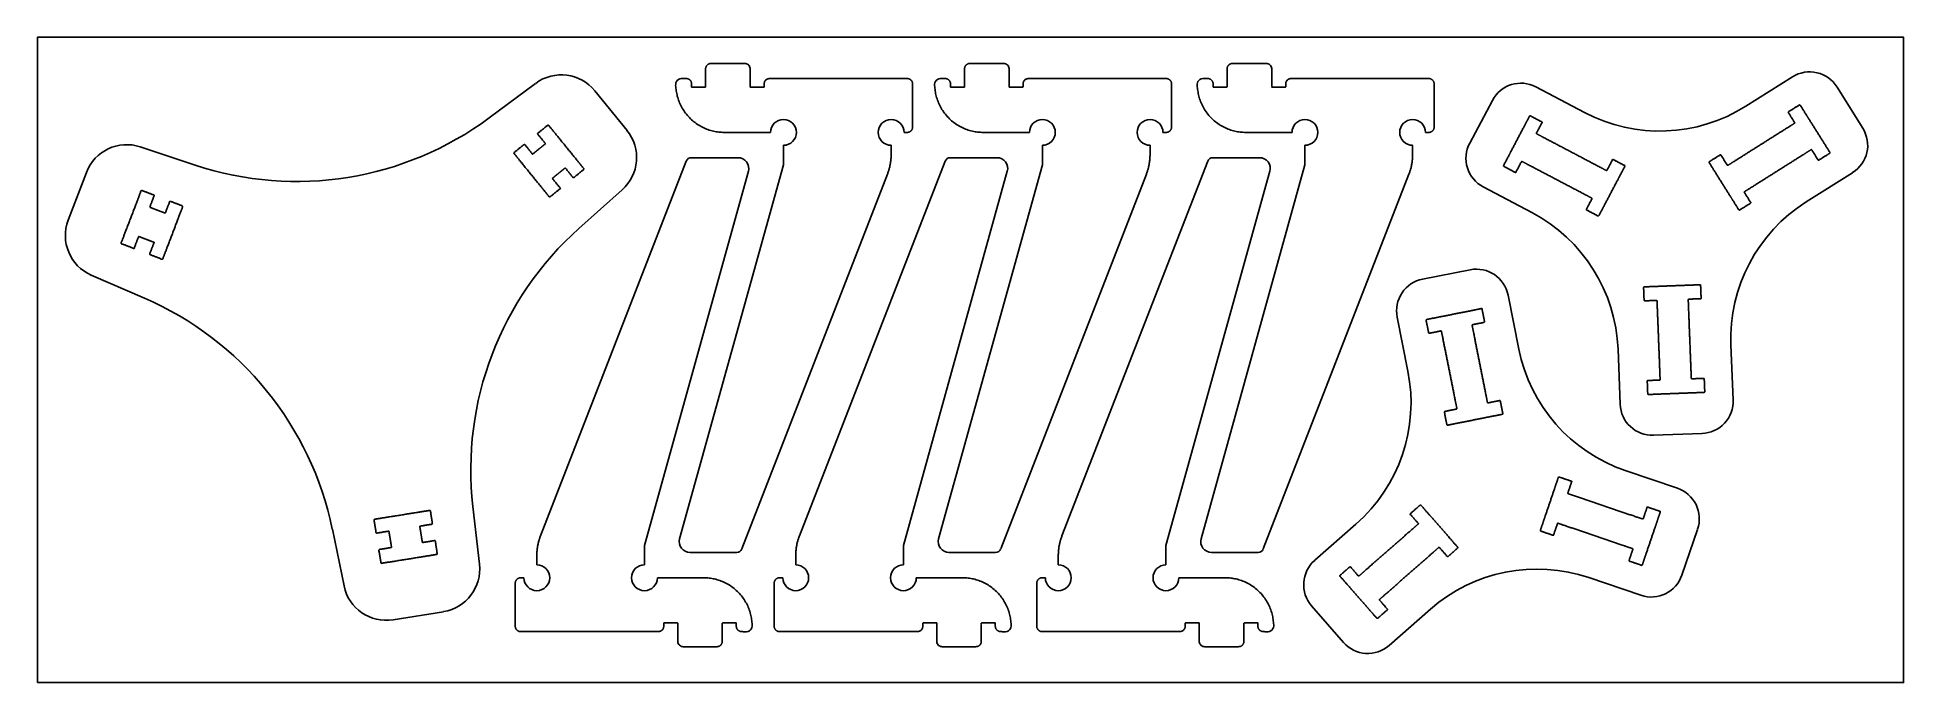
# Model space of a CAD drawing. Header units: millimetres. Extents: x -997 to 737, y 834 to 1433.
import ezdxf

# ---------------------------------------------------------------- set-up
doc = ezdxf.new("R2010")
doc.units = ezdxf.units.MM
doc.header["$MEASUREMENT"] = 0
doc.layers.add('Default', color=18, linetype='Continuous', true_color=0x000000)

msp = doc.modelspace()

# ---------------------------------------------------------------- linework, layer by layer
at = {"layer": 'Default'}
for p, q in [((-533.9, 1390.2), (-577.1, 1358.1)), ((395.3, 1386.9), (440.4, 1363.1)), ((590.3, 1369), (633.6, 1396.2)), ((-449, 1346.5), (-479, 1383.3)), ((333.7, 1334.7), (354.8, 1374.4)), ((675, 1386.8), (698.9, 1348.6)), ((-850, 1314.3), (-901.2, 1331.2)), ((-529.4, 970), (-394, 1318)), ((-389.3, 1321.2), (-345.9, 1321.2)), ((-303.7, 1314.7), (-303.7, 1332.7)), ((-288.9, 970), (-153.5, 1318)), ((-148.8, 1321.2), (-105.4, 1321.2)), ((-63.2, 1314.7), (-63.2, 1332.7)), ((-45, 970), (90.4, 1318)), ((95.1, 1321.2), (138.5, 1321.2)), ((180.7, 1314.7), (180.7, 1332.7)), ((-951.1, 1307.5), (-968, 1263.1)), ((-207.1, 1306), (-342.4, 957.9)), ((33.4, 1306), (-101.9, 957.9)), ((277.3, 1306), (142, 957.9)), ((689.4, 1307.3), (646.3, 1280.1)), ((-493.7, 1255.5), (-453.4, 1291.4)), ((391.5, 1270.2), (346.2, 1294.1)), ((290, 1208.5), (334.2, 1217.1)), ((-946.6, 1212.2), (-897.2, 1190.7)), ((369.4, 1193.5), (379.3, 1143.5)), ((276.4, 1123), (266.4, 1173.2)), ((576.4, 1147.4), (578.4, 1096.3)), ((473.4, 1092.4), (471.5, 1143.4)), ((549.5, 1065.2), (504.5, 1063.6)), ((478.2, 1030.7), (526.7, 1014.3)), ((-586, 943.8), (-592.2, 997.3)), ((-722.7, 976.3), (-711.8, 923.6)), ((189.8, 947.4), (228.1, 981)), ((545.4, 976.1), (530.8, 933.6)), ((-432.8, 961.2), (-432.8, 943.2)), ((-347.1, 954.7), (-390.5, 954.7)), ((-192.3, 961.2), (-192.3, 943.2)), ((-106.6, 954.7), (-150, 954.7)), ((51.6, 961.2), (51.6, 943.2)), ((137.3, 954.7), (93.9, 954.7)), ((492.8, 914.9), (444.5, 931.3)), ((216.5, 871.2), (186.9, 905.1)), ((297.3, 902), (258.9, 868.3)), ((-666.3, 892.2), (-619.4, 899.7))]:
    msp.add_line(p, q, dxfattribs=at)
msp.add_lwpolyline([(-996.7, 833.8), (736.8, 833.8), (736.8, 1433), (-996.7, 1433)], close=True, dxfattribs=at)
for points in [[(-336.3, 1308.6), (-432.8, 961.2)], [(-400.2, 967.4), (-303.7, 1314.7)], [(-95.8, 1308.6), (-192.3, 961.2)], [(-159.7, 967.4), (-63.2, 1314.7)], [(148.1, 1308.6), (51.6, 961.2)], [(84.2, 967.4), (180.7, 1314.7)]]:
    msp.add_lwpolyline(points, dxfattribs=at)
for centre, radius, start, end in [((-510, 1358.1), 40, 39.1238, 126.5551), ((381.3, 1360.4), 30, 62.2238, 152.0469), ((649.6, 1370.9), 30, 32.0469, 122.2238), ((-755.8, 1599.1), 300, 251.6924, 306.5551), ((-303.7, 1344.7), 12, 270, 180), ((-203.7, 1344.7), 12, 0, 270), ((-63.2, 1344.7), 12, 270, 180), ((36.8, 1344.7), 12, 0, 270), ((180.7, 1344.7), 12, 270, 180), ((280.7, 1344.7), 12, 0, 270), ((510.3, 1495.9), 150, 242.2238, 302.2238), ((-480.1, 1321.2), 40, 311.6924, 39.1238), ((673.4, 1332.7), 30, 302.2238, 32.0469), ((-913.7, 1293.3), 40, 71.6924, 159.1238), ((-389.3, 1316.2), 5, 90, 158.7495), ((-345.9, 1311.2), 10, 344.4759, 90), ((-148.8, 1316.2), 5, 90, 158.7495), ((-105.4, 1311.2), 10, 344.4759, 90), ((95.1, 1316.2), 5, 90, 158.7495), ((138.5, 1311.2), 10, 344.4759, 90), ((360.2, 1320.6), 30, 152.0469, 242.2238), ((321.6, 1137.5), 150, 2.2238, 62.2238), ((726.3, 1153.2), 150, 122.2238, 182.2238), ((-930.7, 1248.9), 40, 159.1238, 246.5551), ((-294.1, 1031.5), 300, 131.6924, 186.5551), ((340, 1187.7), 30, 11.2438, 101.0669), ((295.8, 1179.1), 30, 101.0669, 191.2438), ((-1016.5, 915.5), 300, 11.6924, 66.5551), ((526.5, 1172.8), 150, 191.2438, 251.2438), ((129.2, 1093.8), 150, 311.2438, 11.2438), ((503.4, 1093.5), 30, 182.2238, 272.0469), ((548.4, 1095.1), 30, 272.0469, 2.2238), ((517, 985.9), 30, 341.0669, 71.2438), ((-390.5, 964.7), 10, 164.4759, 270), ((-347.1, 959.7), 5, 270, 338.7495), ((-150, 964.7), 10, 164.4759, 270), ((-106.6, 959.7), 5, 270, 338.7495), ((93.9, 964.7), 10, 164.4759, 270), ((137.3, 959.7), 5, 270, 338.7495), ((-625.8, 939.2), 40, 279.1238, 6.5551), ((-532.8, 931.2), 12, 180, 90), ((-432.8, 931.2), 12, 90, 0), ((-292.3, 931.2), 12, 180, 90), ((-192.3, 931.2), 12, 90, 0), ((-48.4, 931.2), 12, 180, 90), ((51.6, 931.2), 12, 90, 0), ((209.5, 924.8), 30, 131.2438, 221.0669), ((396.2, 789.3), 150, 71.2438, 131.2438), ((-672.7, 931.7), 40, 191.6924, 279.1238), ((502.4, 943.3), 30, 251.2438, 341.0669), ((239.1, 890.9), 30, 221.0669, 311.2438)]:
    msp.add_arc(centre, radius, start, end, dxfattribs=at)
for points, weights, knots in [([(-315.7, 1344.7), (-337.2, 1344.7), (-358.7, 1344.7), (-403.7, 1344.7), (-403.7, 1389.7), (-403.7, 1394.7), (-398.7, 1394.7), (-396.3, 1394.7), (-394, 1394.7), (-389, 1394.7), (-389, 1389.7), (-389, 1388.2), (-389, 1386.7), (-384.5, 1386.7), (-376, 1386.7), (-376, 1390.7), (-376, 1394.7), (-376, 1401.1), (-376, 1403.7), (-376, 1408.7), (-371, 1408.7), (-355.3, 1408.7), (-339.6, 1408.7), (-334.6, 1408.7), (-334.6, 1403.7), (-334.6, 1401.1), (-334.6, 1394.7), (-334.6, 1390.7), (-334.6, 1386.7), (-330.1, 1386.7), (-321.6, 1386.7), (-321.6, 1388.2), (-321.6, 1389.7), (-321.6, 1394.7), (-316.6, 1394.7), (-264.1, 1394.7), (-203.7, 1394.7), (-196.2, 1394.7), (-188.7, 1394.7), (-183.7, 1394.7), (-183.7, 1389.7), (-183.7, 1369.7), (-183.7, 1349.7), (-183.7, 1344.7), (-188.7, 1344.7), (-190.2, 1344.7), (-191.7, 1344.7)], [1, 1, 1, 0.707106781187, 1, 0.707106781187, 1, 1, 1, 0.707106781187, 1, 1, 1, 1, 1, 1, 1, 1, 1, 0.707106781187, 1, 1, 1, 0.707106781187, 1, 1, 1, 1, 1, 1, 1, 1, 1, 0.707106781187, 1, 1, 1, 1, 1, 0.707106781187, 1, 1, 1, 0.707106781187, 1, 1, 1], [1863.681105, 1863.681105, 1863.681105, 1906.681105, 1906.681105, 1977.36694, 1977.36694, 1985.220921, 1985.220921, 1989.912581, 1989.912581, 1997.766562, 1997.766562, 2000.766562, 2000.766562, 2009.766562, 2009.766562, 2017.766562, 2017.766562, 2030.424035, 2030.424035, 2038.278017, 2038.278017, 2069.683178, 2069.683178, 2077.537161, 2077.537161, 2090.194634, 2090.194634, 2098.194634, 2098.194634, 2107.194634, 2107.194634, 2110.194634, 2110.194634, 2118.048615, 2118.048615, 2238.951798, 2238.951798, 2253.951798, 2253.951798, 2261.805779, 2261.805779, 2301.805779, 2301.805779, 2309.659761, 2309.659761, 2312.659761, 2312.659761, 2312.659761]), ([(-75.2, 1344.7), (-96.7, 1344.7), (-118.2, 1344.7), (-163.2, 1344.7), (-163.2, 1389.7), (-163.2, 1394.7), (-158.2, 1394.7), (-155.8, 1394.7), (-153.5, 1394.7), (-148.5, 1394.7), (-148.5, 1389.7), (-148.5, 1388.2), (-148.5, 1386.7), (-144, 1386.7), (-135.5, 1386.7), (-135.5, 1390.7), (-135.5, 1394.7), (-135.5, 1401.1), (-135.5, 1403.7), (-135.5, 1408.7), (-130.5, 1408.7), (-114.8, 1408.7), (-99.1, 1408.7), (-94.1, 1408.7), (-94.1, 1403.7), (-94.1, 1401.1), (-94.1, 1394.7), (-94.1, 1390.7), (-94.1, 1386.7), (-89.6, 1386.7), (-81.1, 1386.7), (-81.1, 1388.2), (-81.1, 1389.7), (-81.1, 1394.7), (-76.1, 1394.7), (-23.6, 1394.7), (36.8, 1394.7), (44.3, 1394.7), (51.8, 1394.7), (56.8, 1394.7), (56.8, 1389.7), (56.8, 1369.7), (56.8, 1349.7), (56.8, 1344.7), (51.8, 1344.7), (50.3, 1344.7), (48.8, 1344.7)], [1, 1, 1, 0.707106781187, 1, 0.707106781187, 1, 1, 1, 0.707106781187, 1, 1, 1, 1, 1, 1, 1, 1, 1, 0.707106781187, 1, 1, 1, 0.707106781187, 1, 1, 1, 1, 1, 1, 1, 1, 1, 0.707106781187, 1, 1, 1, 1, 1, 0.707106781187, 1, 1, 1, 0.707106781187, 1, 1, 1], [1863.681105, 1863.681105, 1863.681105, 1906.681105, 1906.681105, 1977.36694, 1977.36694, 1985.220921, 1985.220921, 1989.912581, 1989.912581, 1997.766562, 1997.766562, 2000.766562, 2000.766562, 2009.766562, 2009.766562, 2017.766562, 2017.766562, 2030.424035, 2030.424035, 2038.278017, 2038.278017, 2069.683178, 2069.683178, 2077.537161, 2077.537161, 2090.194634, 2090.194634, 2098.194634, 2098.194634, 2107.194634, 2107.194634, 2110.194634, 2110.194634, 2118.048615, 2118.048615, 2238.951798, 2238.951798, 2253.951798, 2253.951798, 2261.805779, 2261.805779, 2301.805779, 2301.805779, 2309.659761, 2309.659761, 2312.659761, 2312.659761, 2312.659761]), ([(168.7, 1344.7), (147.2, 1344.7), (125.7, 1344.7), (80.7, 1344.7), (80.7, 1389.7), (80.7, 1394.7), (85.7, 1394.7), (88.1, 1394.7), (90.4, 1394.7), (95.4, 1394.7), (95.4, 1389.7), (95.4, 1388.2), (95.4, 1386.7), (99.9, 1386.7), (108.4, 1386.7), (108.4, 1390.7), (108.4, 1394.7), (108.4, 1401.1), (108.4, 1403.7), (108.4, 1408.7), (113.4, 1408.7), (129.1, 1408.7), (144.8, 1408.7), (149.8, 1408.7), (149.8, 1403.7), (149.8, 1401.1), (149.8, 1394.7), (149.8, 1390.7), (149.8, 1386.7), (154.3, 1386.7), (162.8, 1386.7), (162.8, 1388.2), (162.8, 1389.7), (162.8, 1394.7), (167.8, 1394.7), (220.3, 1394.7), (280.7, 1394.7), (288.2, 1394.7), (295.7, 1394.7), (300.7, 1394.7), (300.7, 1389.7), (300.7, 1369.7), (300.7, 1349.7), (300.7, 1344.7), (295.7, 1344.7), (294.2, 1344.7), (292.7, 1344.7)], [1, 1, 1, 0.707106781187, 1, 0.707106781187, 1, 1, 1, 0.707106781187, 1, 1, 1, 1, 1, 1, 1, 1, 1, 0.707106781187, 1, 1, 1, 0.707106781187, 1, 1, 1, 1, 1, 1, 1, 1, 1, 0.707106781187, 1, 1, 1, 1, 1, 0.707106781187, 1, 1, 1, 0.707106781187, 1, 1, 1], [1863.681105, 1863.681105, 1863.681105, 1906.681105, 1906.681105, 1977.36694, 1977.36694, 1985.220921, 1985.220921, 1989.912581, 1989.912581, 1997.766562, 1997.766562, 2000.766562, 2000.766562, 2009.766562, 2009.766562, 2017.766562, 2017.766562, 2030.424035, 2030.424035, 2038.278017, 2038.278017, 2069.683178, 2069.683178, 2077.537161, 2077.537161, 2090.194634, 2090.194634, 2098.194634, 2098.194634, 2107.194634, 2107.194634, 2110.194634, 2110.194634, 2118.048615, 2118.048615, 2238.951798, 2238.951798, 2253.951798, 2253.951798, 2261.805779, 2261.805779, 2301.805779, 2301.805779, 2309.659761, 2309.659761, 2312.659761, 2312.659761, 2312.659761]), ([(-203.7, 1332.7), (-203.7, 1329.1), (-203.7, 1324.1), (-203.7, 1314.7), (-207.1, 1306)], [1, 1, 1, 0.982854178284, 1], [2369.208429, 2369.208429, 2369.208429, 2383.3021, 2383.3021, 2401.846664, 2401.846664, 2401.846664]), ([(36.8, 1332.7), (36.8, 1329.1), (36.8, 1324.1), (36.8, 1314.7), (33.4, 1306)], [1, 1, 1, 0.982854178284, 1], [2369.208429, 2369.208429, 2369.208429, 2383.3021, 2383.3021, 2401.846664, 2401.846664, 2401.846664]), ([(280.7, 1332.7), (280.7, 1329.1), (280.7, 1324.1), (280.7, 1314.7), (277.3, 1306)], [1, 1, 1, 0.982854178284, 1], [2369.208429, 2369.208429, 2369.208429, 2383.3021, 2383.3021, 2401.846664, 2401.846664, 2401.846664]), ([(-532.8, 943.2), (-532.8, 946.9), (-532.8, 951.8), (-532.8, 961.2), (-529.4, 970)], [1, 1, 1, 0.982854178284, 1], [2369.208429, 2369.208429, 2369.208429, 2383.3021, 2383.3021, 2401.846664, 2401.846664, 2401.846664]), ([(-292.3, 943.2), (-292.3, 946.9), (-292.3, 951.8), (-292.3, 961.2), (-288.9, 970)], [1, 1, 1, 0.982854178284, 1], [2369.208429, 2369.208429, 2369.208429, 2383.3021, 2383.3021, 2401.846664, 2401.846664, 2401.846664]), ([(-48.4, 943.2), (-48.4, 946.9), (-48.4, 951.8), (-48.4, 961.2), (-45, 970)], [1, 1, 1, 0.982854178284, 1], [2369.208429, 2369.208429, 2369.208429, 2383.3021, 2383.3021, 2401.846664, 2401.846664, 2401.846664]), ([(-420.8, 931.2), (-399.3, 931.2), (-377.8, 931.2), (-332.8, 931.2), (-332.8, 886.2), (-332.8, 881.2), (-337.8, 881.2), (-340.1, 881.2), (-342.5, 881.2), (-347.5, 881.2), (-347.5, 886.2), (-347.5, 887.7), (-347.5, 889.2), (-352, 889.2), (-360.5, 889.2), (-360.5, 885.2), (-360.5, 881.2), (-360.5, 874.9), (-360.5, 872.2), (-360.5, 867.2), (-365.5, 867.2), (-381.2, 867.2), (-396.9, 867.2), (-401.9, 867.2), (-401.9, 872.2), (-401.9, 874.9), (-401.9, 881.2), (-401.9, 885.2), (-401.9, 889.2), (-406.4, 889.2), (-414.9, 889.2), (-414.9, 887.7), (-414.9, 886.2), (-414.9, 881.2), (-419.9, 881.2), (-472.3, 881.2), (-532.8, 881.2), (-540.3, 881.2), (-547.8, 881.2), (-552.8, 881.2), (-552.8, 886.2), (-552.8, 906.2), (-552.8, 926.2), (-552.8, 931.2), (-547.8, 931.2), (-546.3, 931.2), (-544.8, 931.2)], [1, 1, 1, 0.707106781187, 1, 0.707106781187, 1, 1, 1, 0.707106781187, 1, 1, 1, 1, 1, 1, 1, 1, 1, 0.707106781187, 1, 1, 1, 0.707106781187, 1, 1, 1, 1, 1, 1, 1, 1, 1, 0.707106781187, 1, 1, 1, 1, 1, 0.707106781187, 1, 1, 1, 0.707106781187, 1, 1, 1], [1863.681105, 1863.681105, 1863.681105, 1906.681105, 1906.681105, 1977.36694, 1977.36694, 1985.220921, 1985.220921, 1989.912581, 1989.912581, 1997.766562, 1997.766562, 2000.766562, 2000.766562, 2009.766562, 2009.766562, 2017.766562, 2017.766562, 2030.424035, 2030.424035, 2038.278017, 2038.278017, 2069.683178, 2069.683178, 2077.537161, 2077.537161, 2090.194634, 2090.194634, 2098.194634, 2098.194634, 2107.194634, 2107.194634, 2110.194634, 2110.194634, 2118.048615, 2118.048615, 2238.951798, 2238.951798, 2253.951798, 2253.951798, 2261.805779, 2261.805779, 2301.805779, 2301.805779, 2309.659761, 2309.659761, 2312.659761, 2312.659761, 2312.659761]), ([(-180.3, 931.2), (-158.8, 931.2), (-137.3, 931.2), (-92.3, 931.2), (-92.3, 886.2), (-92.3, 881.2), (-97.3, 881.2), (-99.6, 881.2), (-101.9, 881.2), (-106.9, 881.2), (-106.9, 886.2), (-106.9, 887.7), (-106.9, 889.2), (-111.4, 889.2), (-119.9, 889.2), (-119.9, 885.2), (-119.9, 881.2), (-119.9, 874.9), (-119.9, 872.2), (-119.9, 867.2), (-124.9, 867.2), (-140.6, 867.2), (-156.3, 867.2), (-161.3, 867.2), (-161.3, 872.2), (-161.3, 874.9), (-161.3, 881.2), (-161.3, 885.2), (-161.3, 889.2), (-165.8, 889.2), (-174.3, 889.2), (-174.3, 887.7), (-174.3, 886.2), (-174.3, 881.2), (-179.3, 881.2), (-231.8, 881.2), (-292.3, 881.2), (-299.8, 881.2), (-307.3, 881.2), (-312.3, 881.2), (-312.3, 886.2), (-312.3, 906.2), (-312.3, 926.2), (-312.3, 931.2), (-307.3, 931.2), (-305.8, 931.2), (-304.3, 931.2)], [1, 1, 1, 0.707106781187, 1, 0.707106781187, 1, 1, 1, 0.707106781187, 1, 1, 1, 1, 1, 1, 1, 1, 1, 0.707106781187, 1, 1, 1, 0.707106781187, 1, 1, 1, 1, 1, 1, 1, 1, 1, 0.707106781187, 1, 1, 1, 1, 1, 0.707106781187, 1, 1, 1, 0.707106781187, 1, 1, 1], [1863.681105, 1863.681105, 1863.681105, 1906.681105, 1906.681105, 1977.36694, 1977.36694, 1985.220921, 1985.220921, 1989.912581, 1989.912581, 1997.766562, 1997.766562, 2000.766562, 2000.766562, 2009.766562, 2009.766562, 2017.766562, 2017.766562, 2030.424035, 2030.424035, 2038.278017, 2038.278017, 2069.683178, 2069.683178, 2077.537161, 2077.537161, 2090.194634, 2090.194634, 2098.194634, 2098.194634, 2107.194634, 2107.194634, 2110.194634, 2110.194634, 2118.048615, 2118.048615, 2238.951798, 2238.951798, 2253.951798, 2253.951798, 2261.805779, 2261.805779, 2301.805779, 2301.805779, 2309.659761, 2309.659761, 2312.659761, 2312.659761, 2312.659761]), ([(63.6, 931.2), (85.1, 931.2), (106.6, 931.2), (151.6, 931.2), (151.6, 886.2), (151.6, 881.2), (146.6, 881.2), (144.3, 881.2), (142, 881.2), (137, 881.2), (137, 886.2), (137, 887.7), (137, 889.2), (132.5, 889.2), (124, 889.2), (124, 885.2), (124, 881.2), (124, 874.9), (124, 872.2), (124, 867.2), (119, 867.2), (103.3, 867.2), (87.5, 867.2), (82.5, 867.2), (82.5, 872.2), (82.5, 874.9), (82.5, 881.2), (82.5, 885.2), (82.5, 889.2), (78, 889.2), (69.5, 889.2), (69.5, 887.7), (69.5, 886.2), (69.5, 881.2), (64.5, 881.2), (12.1, 881.2), (-48.4, 881.2), (-55.9, 881.2), (-63.4, 881.2), (-68.4, 881.2), (-68.4, 886.2), (-68.4, 906.2), (-68.4, 926.2), (-68.4, 931.2), (-63.4, 931.2), (-61.9, 931.2), (-60.4, 931.2)], [1, 1, 1, 0.707106781187, 1, 0.707106781187, 1, 1, 1, 0.707106781187, 1, 1, 1, 1, 1, 1, 1, 1, 1, 0.707106781187, 1, 1, 1, 0.707106781187, 1, 1, 1, 1, 1, 1, 1, 1, 1, 0.707106781187, 1, 1, 1, 1, 1, 0.707106781187, 1, 1, 1, 0.707106781187, 1, 1, 1], [1863.681105, 1863.681105, 1863.681105, 1906.681105, 1906.681105, 1977.36694, 1977.36694, 1985.220921, 1985.220921, 1989.912581, 1989.912581, 1997.766562, 1997.766562, 2000.766562, 2000.766562, 2009.766562, 2009.766562, 2017.766562, 2017.766562, 2030.424035, 2030.424035, 2038.278017, 2038.278017, 2069.683178, 2069.683178, 2077.537161, 2077.537161, 2090.194634, 2090.194634, 2098.194634, 2098.194634, 2107.194634, 2107.194634, 2110.194634, 2110.194634, 2118.048615, 2118.048615, 2238.951798, 2238.951798, 2253.951798, 2253.951798, 2261.805779, 2261.805779, 2301.805779, 2301.805779, 2309.659761, 2309.659761, 2312.659761, 2312.659761, 2312.659761])]:
    msp.add_rational_spline(points, weights, degree=2, knots=knots, dxfattribs=at)
for points, knots in [([(562.2, 1307), (569.9, 1294.7), (577.6, 1282.5), (580.8, 1277.4), (584, 1272.3), (589.5, 1275.8), (595, 1279.2), (591.8, 1284.3), (588.6, 1289.4), (619.9, 1309.1), (651.2, 1328.9), (654.4, 1323.8), (657.6, 1318.7), (663.1, 1322.2), (668.6, 1325.6), (665.4, 1330.7), (662.2, 1335.8), (654.5, 1348.1), (646.8, 1360.3), (643.6, 1365.4), (640.4, 1370.5), (634.9, 1367), (629.4, 1363.6), (632.6, 1358.5), (635.8, 1353.4), (604.5, 1333.7), (573.2, 1313.9), (570, 1319), (566.8, 1324.1), (561.3, 1320.6), (555.8, 1317.2), (559, 1312.1), (562.2, 1307)], [390, 390, 390, 419, 419, 427, 427, 436, 436, 444, 444, 526, 526, 534, 534, 543, 543, 551, 551, 580, 580, 588, 588, 597, 597, 605, 605, 687, 687, 695, 695, 704, 704, 712, 712, 712]), ([(459, 1277.4), (465.7, 1290.2), (472.5, 1303.1), (475.3, 1308.4), (478.1, 1313.7), (472.3, 1316.7), (466.6, 1319.7), (463.8, 1314.4), (461, 1309.1), (428.2, 1326.4), (395.5, 1343.6), (398.3, 1348.9), (401.1, 1354.2), (395.4, 1357.2), (389.6, 1360.3), (386.8, 1355), (384, 1349.7), (377.2, 1336.8), (370.5, 1324), (367.7, 1318.7), (364.9, 1313.4), (370.6, 1310.4), (376.4, 1307.3), (379.2, 1312.6), (382, 1317.9), (414.7, 1300.7), (447.5, 1283.5), (444.7, 1278.2), (441.9, 1272.9), (447.6, 1269.8), (453.4, 1266.8), (456.2, 1272.1), (459, 1277.4)], [390, 390, 390, 419, 419, 427, 427, 436, 436, 444, 444, 526, 526, 534, 534, 543, 543, 551, 551, 580, 580, 588, 588, 597, 597, 605, 605, 687, 687, 695, 695, 704, 704, 712, 712, 712]), ([(-496.3, 1319.9), (-505.5, 1331.2), (-514.6, 1342.4), (-518.4, 1347.1), (-522.2, 1351.7), (-527.3, 1347.6), (-532.3, 1343.5), (-528.5, 1338.9), (-524.7, 1334.2), (-530.7, 1329.4), (-536.7, 1324.5), (-540.5, 1329.1), (-544.2, 1333.8), (-549.3, 1329.7), (-554.3, 1325.6), (-550.5, 1320.9), (-546.8, 1316.3), (-537.6, 1305), (-528.5, 1293.8), (-524.7, 1289.1), (-520.9, 1284.5), (-515.8, 1288.6), (-510.8, 1292.7), (-514.6, 1297.3), (-518.4, 1302), (-512.4, 1306.9), (-506.4, 1311.7), (-502.6, 1307.1), (-498.9, 1302.4), (-493.8, 1306.5), (-488.8, 1310.6), (-492.6, 1315.3), (-496.3, 1319.9)], [186.527156, 186.527156, 186.527156, 215.527156, 215.527156, 223.527156, 223.527156, 232.527156, 232.527156, 240.527156, 240.527156, 297.054312, 297.054312, 305.054312, 305.054312, 314.054312, 314.054312, 322.054312, 322.054312, 351.054312, 351.054312, 359.054312, 359.054312, 368.054312, 368.054312, 376.054312, 376.054312, 432.581467, 432.581467, 440.581467, 440.581467, 449.581467, 449.581467, 457.581467, 457.581467, 457.581467]), ([(-904.4, 1279.8), (-909.6, 1266.3), (-914.8, 1252.7), (-916.9, 1247.1), (-919.1, 1241.5), (-913, 1239.2), (-906.9, 1236.9), (-904.8, 1242.5), (-902.6, 1248.1), (-895.4, 1245.3), (-888.2, 1242.6), (-890.4, 1237), (-892.5, 1231.4), (-886.4, 1229.1), (-880.4, 1226.7), (-878.2, 1232.4), (-876.1, 1238), (-870.9, 1251.5), (-865.8, 1265.1), (-863.6, 1270.7), (-861.5, 1276.3), (-867.6, 1278.6), (-873.6, 1280.9), (-875.8, 1275.3), (-877.9, 1269.7), (-885.1, 1272.4), (-892.3, 1275.2), (-890.2, 1280.8), (-888, 1286.4), (-894.1, 1288.7), (-900.2, 1291), (-902.3, 1285.4), (-904.4, 1279.8)], [186.527156, 186.527156, 186.527156, 215.527156, 215.527156, 223.527156, 223.527156, 232.527156, 232.527156, 240.527156, 240.527156, 297.054312, 297.054312, 305.054312, 305.054312, 314.054312, 314.054312, 322.054312, 322.054312, 351.054312, 351.054312, 359.054312, 359.054312, 368.054312, 368.054312, 376.054312, 376.054312, 432.581467, 432.581467, 440.581467, 440.581467, 449.581467, 449.581467, 457.581467, 457.581467, 457.581467]), ([(536.2, 1202.8), (521.7, 1202.3), (507.2, 1201.7), (501.2, 1201.5), (495.2, 1201.2), (495.5, 1194.7), (495.7, 1188.3), (501.7, 1188.5), (507.7, 1188.7), (509.2, 1151.7), (510.6, 1114.8), (504.6, 1114.5), (498.6, 1114.3), (498.9, 1107.8), (499.1, 1101.3), (505.1, 1101.5), (511.1, 1101.8), (525.6, 1102.3), (540.1, 1102.9), (546.1, 1103.1), (552.1, 1103.3), (551.8, 1109.8), (551.6, 1116.3), (545.6, 1116.1), (539.6, 1115.9), (538.1, 1152.9), (536.7, 1189.8), (542.7, 1190.1), (548.7, 1190.3), (548.4, 1196.8), (548.2, 1203.3), (542.2, 1203), (536.2, 1202.8)], [390, 390, 390, 419, 419, 427, 427, 436, 436, 444, 444, 526, 526, 534, 534, 543, 543, 551, 551, 580, 580, 588, 588, 597, 597, 605, 605, 687, 687, 695, 695, 704, 704, 712, 712, 712]), ([(324.4, 1075.1), (338.6, 1077.9), (352.9, 1080.8), (358.7, 1081.9), (364.6, 1083.1), (363.4, 1089.5), (362.1, 1095.8), (356.2, 1094.7), (350.3, 1093.5), (343.1, 1129.8), (335.9, 1166.1), (341.8, 1167.3), (347.6, 1168.4), (346.4, 1174.8), (345.1, 1181.2), (339.2, 1180), (333.4, 1178.8), (319.1, 1176), (304.9, 1173.2), (299, 1172), (293.1, 1170.9), (294.4, 1164.5), (295.7, 1158.1), (301.5, 1159.3), (307.4, 1160.4), (314.7, 1124.1), (321.9, 1087.9), (316, 1086.7), (310.1, 1085.5), (311.4, 1079.2), (312.6, 1072.8), (318.5, 1073.9), (324.4, 1075.1)], [390, 390, 390, 419, 419, 427, 427, 436, 436, 444, 444, 526, 526, 534, 534, 543, 543, 551, 551, 580, 580, 588, 588, 597, 597, 605, 605, 687, 687, 695, 695, 704, 704, 712, 712, 712]), ([(412.4, 1013.5), (407.7, 999.8), (403.1, 986.1), (401.1, 980.4), (399.2, 974.7), (405.3, 972.6), (411.5, 970.5), (413.4, 976.2), (415.4, 981.9), (450.4, 970), (485.4, 958.1), (483.5, 952.4), (481.6, 946.8), (487.7, 944.7), (493.9, 942.6), (495.8, 948.3), (497.7, 953.9), (502.4, 967.7), (507.1, 981.4), (509, 987.1), (510.9, 992.8), (504.8, 994.8), (498.6, 996.9), (496.7, 991.3), (494.8, 985.6), (459.7, 997.5), (424.7, 1009.4), (426.6, 1015), (428.6, 1020.7), (422.4, 1022.8), (416.2, 1024.9), (414.3, 1019.2), (412.4, 1013.5)], [390, 390, 390, 419, 419, 427, 427, 436, 436, 444, 444, 526, 526, 534, 534, 543, 543, 551, 551, 580, 580, 588, 588, 597, 597, 605, 605, 687, 687, 695, 695, 704, 704, 712, 712, 712]), ([(-665.7, 946.4), (-651.3, 948.7), (-637, 951), (-631.1, 952), (-625.2, 952.9), (-626.2, 959.4), (-627.2, 965.8), (-633.2, 964.8), (-639.1, 963.9), (-640.3, 971.5), (-641.5, 979.1), (-635.6, 980), (-629.7, 981), (-630.7, 987.4), (-631.7, 993.8), (-637.7, 992.9), (-643.6, 991.9), (-657.9, 989.6), (-672.2, 987.3), (-678.2, 986.4), (-684.1, 985.4), (-683, 979), (-682, 972.6), (-676.1, 973.5), (-670.2, 974.5), (-668.9, 966.9), (-667.7, 959.3), (-673.6, 958.3), (-679.6, 957.4), (-678.5, 951), (-677.5, 944.5), (-671.6, 945.5), (-665.7, 946.4)], [186.527156, 186.527156, 186.527156, 215.527156, 215.527156, 223.527156, 223.527156, 232.527156, 232.527156, 240.527156, 240.527156, 297.054312, 297.054312, 305.054312, 305.054312, 314.054312, 314.054312, 322.054312, 322.054312, 351.054312, 351.054312, 359.054312, 359.054312, 368.054312, 368.054312, 376.054312, 376.054312, 432.581467, 432.581467, 440.581467, 440.581467, 449.581467, 449.581467, 457.581467, 457.581467, 457.581467]), ([(315.1, 968.1), (305.5, 979), (296, 989.9), (292, 994.5), (288.1, 999), (283.2, 994.7), (278.3, 990.4), (282.2, 985.9), (286.2, 981.4), (258.4, 957), (230.6, 932.6), (226.6, 937.1), (222.7, 941.6), (217.8, 937.3), (212.9, 933.1), (216.8, 928.5), (220.8, 924), (230.3, 913.1), (239.9, 902.2), (243.8, 897.7), (247.8, 893.2), (252.7, 897.5), (257.6, 901.7), (253.6, 906.3), (249.7, 910.8), (277.5, 935.2), (305.3, 959.6), (309.3, 955.1), (313.2, 950.6), (318.1, 954.8), (323, 959.1), (319, 963.6), (315.1, 968.1)], [390, 390, 390, 419, 419, 427, 427, 436, 436, 444, 444, 526, 526, 534, 534, 543, 543, 551, 551, 580, 580, 588, 588, 597, 597, 605, 605, 687, 687, 695, 695, 704, 704, 712, 712, 712])]:
    msp.add_open_spline(points, degree=2, knots=knots, dxfattribs=at)

doc.saveas('drawing.dxf')
